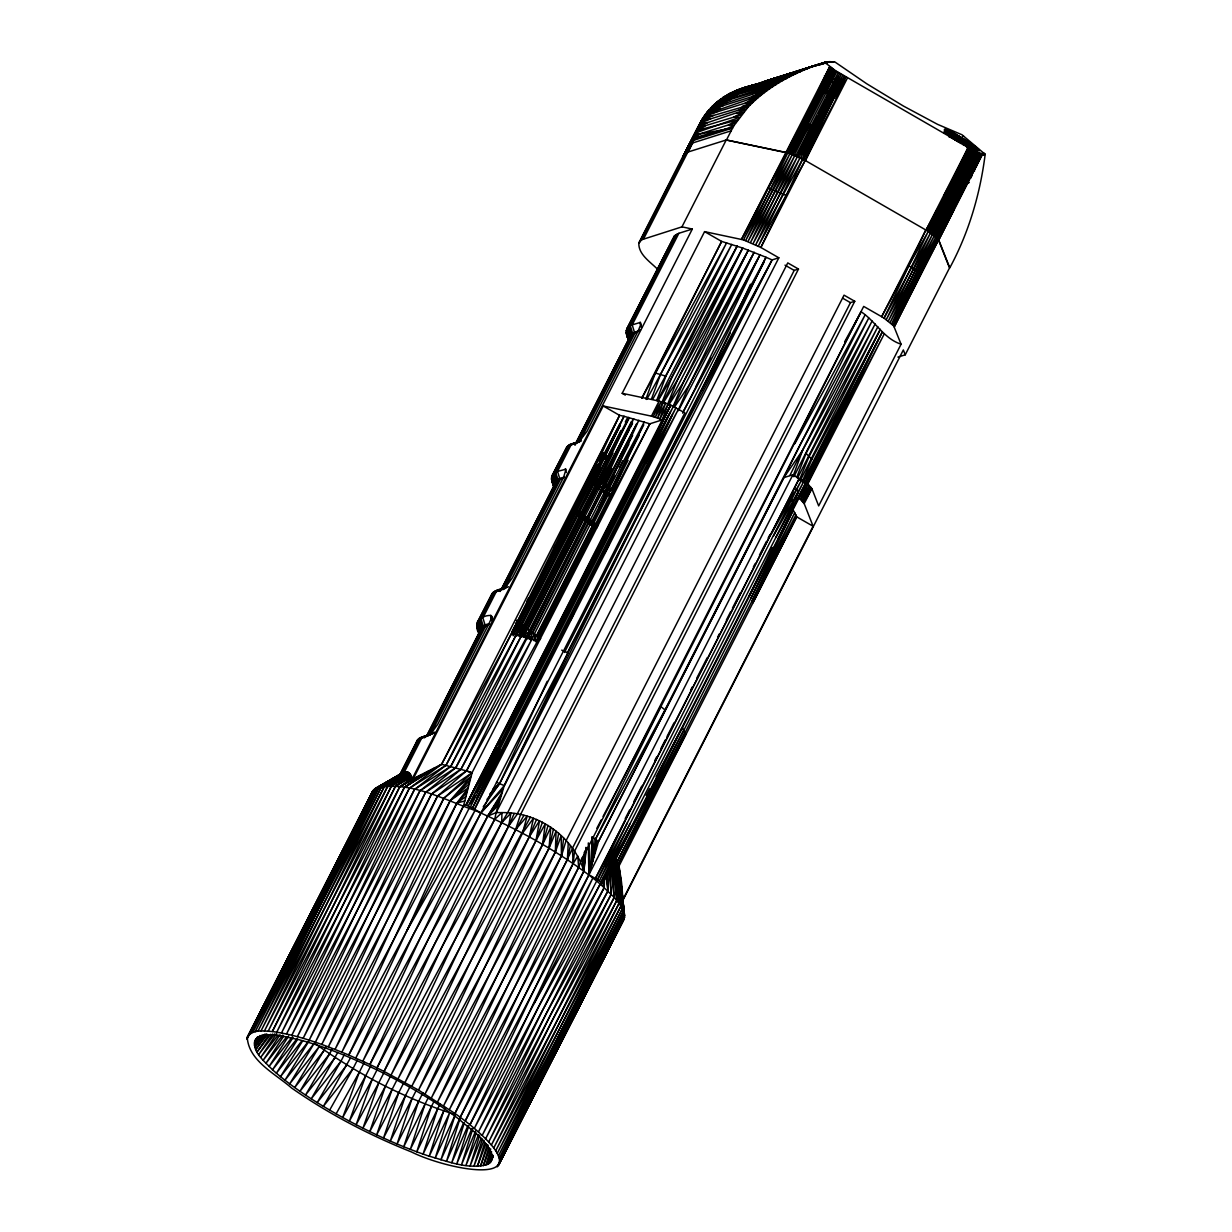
<?xml version="1.0" encoding="UTF-8"?>
<svg xmlns="http://www.w3.org/2000/svg" width="1232" height="1232" viewBox="0 0 1232 1232"><rect width="100%" height="100%" fill="white"/><g stroke="black" fill="none" stroke-linecap="round" stroke-linejoin="round"><path stroke-width="1.5" d="M589.05 843.504L588.865 874.905L469.962 1124.739C548.748 1189.696 448.987 1170.739 411.426 1151.935C369.277 1135.103 328.728 1113.959 291.491 1087.933C275.552 1073.842 248.664 1060.983 247.262 1037.39L372.634 791.237L375.129 788.634L402.356 772.988C407.253 769.446 412.15 774.281 411.919 779.363L399.815 786.709L272.334 1031.523C264.141 1031.107 252.129 1028.905 247.262 1037.39L309.417 915.884L246.847 1039.13L274.089 986.139M433.803 733.256L420.328 737.706L402.356 772.988L376.946 787.648L250.851 1033.386L375.129 788.634C409.009 779.671 443.551 799.691 475.013 810.456C517.994 829.29 559.821 851.743 596.642 881.034L534.118 1003.556L469.962 1124.739L465.234 1121.028L583.876 871.178L584.23 852.298M595.225 853.037L595.487 839.223L660.906 706.614L861.137 311.773C875.767 321.49 883.683 338.507 901.069 344.221L818.679 505.905L811.873 488.627L807.761 484.084L792.915 474.751L783.86 477.616L598.429 841.641L588.865 874.905L460.229 1117.255L465.234 1121.028L592.869 878L474.366 1128.373L538.415 1007.16L604.219 887.533L604.619 876.814M613.659 491.322L606.267 486.07L602.094 491.044L588.095 518.518L587.602 522.691L574.759 512.589L574.867 508.277L586.401 485.654M591.576 865.696L592.376 836.759L598.429 841.641L783.86 477.616L865.08 314.945L794.84 443.736M573.126 863.601L574.543 851.25L854.762 301.286L844.043 295.156L566.073 840.686L561.453 855.932L443.643 1105.689L573.126 863.601L572.464 848.432L449.418 1109.57L578.624 867.42L577.808 856.055L573.126 863.601L454.947 1113.435L418.51 1090.089L384.061 1071.424L442.119 946.653L501.67 822.668L501.978 812.612C538.091 811.857 573.588 836.559 583.876 871.178L454.947 1113.435L460.229 1117.255L578.624 867.42L582.12 857.518L583.876 871.178L586.463 847.693M489.658 623.577C485.146 624.562 478.386 626.78 479.279 632.694L477.169 627.396L479.679 634.634C472.749 625.486 479.494 615.122 490.598 615.461C493.123 616.893 489.628 621.498 489.012 623.654L437.683 724.37L430.553 734.195M570.37 845.722L567.398 859.782L437.637 1101.778L555.324 852.082L556.079 831.184L549.025 848.247L431.431 1097.866L561.453 855.932L563.64 838.114M490.86 597.997C490.967 589.189 502.286 589.373 508.446 586.755M553.722 486.409L551.52 478.955L552.028 475.66L566.859 446.816L569.631 444.675L581.442 440.917M565.519 451.482L566.859 446.816L578.362 441.888L571.571 443.905L557.572 471.379L552.028 475.66L554.308 482.821L553.938 486.178L551.828 480.88L554.338 488.134M402.356 772.988L375.129 788.634L252.822 1032.462L379.148 786.863L405.821 771.879L381.72 786.293L260.984 1031.015L387.926 785.816L410.302 773.973L391.56 785.893L272.334 1031.523C298.868 1035.173 324.124 1044.859 348.764 1055.039L413.86 933.594L480.988 812.92L684.853 412.828L670.747 405.205L662.262 419.881L649.834 423.808L624.039 416.277L578.609 502.071L511.634 633.51L441.61 764.271L411.919 779.363L692.322 229.044L678.878 233.295L674.166 236.205L626.688 329.144L626.472 334.365L628.982 341.618L626.164 332.455L628.982 341.618M619.989 873.827L624.547 915.484L499.607 1162.223L624.008 919.087L498.39 1165.518L624.008 919.087C621.806 899.699 623.993 877.261 615.553 859.197L793.254 510.14L796.734 516.87L813.105 526.249L622.868 899.622M672.826 240.871L674.166 236.205M936.181 211.242L935.658 212.89M567.398 859.782L568.245 843.15M583.29 855.824L583.876 871.178L585.077 850.711M590.251 870.223L592.376 836.759L594.055 857.102L595.487 839.223L664.957 709.909L798.906 447.031L868.729 318.041L789.835 475.49M536.551 819.434L529.252 836.928L411.811 1086.239L542.557 844.444L545.283 823.746L535.966 840.655L418.51 1090.089L549.025 848.247L550.796 827.211L425.055 1093.97L555.324 852.082L561.176 835.666L561.453 855.932M583.876 871.178L585.97 847.354M515.869 635.512L592.992 484.161L601.693 482.621L597.412 479.248L588.865 480.803L597.412 487.579L606.267 486.07L601.693 482.621L597.412 487.579L583.414 515.053L583.029 519.257L578.994 511.634L574.867 508.277L578.747 515.885L578.994 511.634L598.213 525.602M683.113 158.528L683.452 155.694L699.992 123.262C709.724 103.75 729.236 90.783 750.149 85.947C737.398 88.565 727.958 98.391 716.377 102.549L714.622 105.921M723.584 100.223L759.497 83.114L825.224 62.247L834.742 61.862L866.666 83.714L903.441 106.06L937.552 124.34L961.992 134.765L985.169 154.323C980.195 193.84 968.783 232.74 949.78 267.837L938.507 239.393L933.04 234.142L805.158 160.422L760.852 247.478L778.84 257.796L496.157 812.596L494.694 819.326L435.035 943.219L376.977 1067.913L384.061 1071.424L449.187 950.195L523.893 815.322M739.262 92.677L741.079 89.32L732.409 92.231L738.615 90.398L735.904 94.186L736.274 91.522L729.914 93.447L728.497 96.851M597.412 487.579L602.094 491.044L611.103 489.551L607.037 494.571L593.039 522.045L592.453 526.187L594.994 527.943M371.71 794.655L368.199 801.478L372.634 791.237L377.392 788.403M968.675 171.833L965.888 186.325M530.376 817.155L391.098 1075.012L508.647 826.102L510.926 813.151L501.67 822.668L435.035 943.219L369.877 1064.51L348.764 1055.039L406.914 930.668L463.571 805.728L472.072 772.787L466.466 770.893L441.61 764.271L404.389 787.433L276.753 1032.139L395.518 786.185L411.011 775.39L391.56 785.893L264.433 1030.968L384.646 785.939L407.191 771.879L381.72 786.293L255.178 1031.769L376.946 787.648L404.281 772.218L422.268 736.936L432.139 733.933M555.324 852.082L558.65 833.356M515.577 829.644L527.173 816.185L522.445 833.248L405.005 1082.435L535.966 840.655L539.524 820.758L529.252 836.928L398.09 1078.693L515.577 829.644L520.52 814.583L798.49 269.053L787.772 262.909L507.553 812.874L501.67 822.668M925.987 229.645L884.083 318.149L893.739 325.987L901.069 344.221M638.838 242.873L641.841 239.686L686.393 152.706L683.76 154.724L638.838 242.873C638.222 254.239 649.988 261.677 657.164 268.853M683.19 158.913L683.129 155.971L685.054 153.584L639.423 242.612M529.252 836.928L533.502 818.233L522.445 833.248M549.025 848.247L553.461 829.136M501.47 589.666L555.262 483.283L558.697 479.787L563.671 478.047M575.267 444.844L629.906 336.783L633.356 333.271L638.315 331.547M686.116 152.783L688.087 152.013L692.692 142.958L699.992 123.262L710.541 118.903L748.024 107.184C767.752 86.471 793.747 72.811 820.589 63.741L795.241 71.702M606.991 858.242L605.004 866.081M491.214 1151.473L487.795 1164.348C468.299 1170.03 447.94 1161.314 429.229 1156.217C399.245 1146.083 370.432 1132.701 342.696 1117.516C318.01 1103.703 293.709 1088.703 272.534 1069.807C265.126 1061.707 247.663 1048.894 257.565 1036.913M491.968 1154.184L489.458 1163.316L487.795 1164.348L491.63 1151.766M719.688 102.41L720.612 99.191L727.665 96.527L726.064 99.792M492.276 1156.632L489.458 1163.316L492.184 1154.353M416.277 742.773C417.34 736.751 424.624 736.967 429.059 734.903M542.557 844.444L548.071 825.425M492.369 1156.709L490.736 1162.099L492.677 1157.033M472.01 772.803L443.782 798.29L315.377 1042.226L431.4 794.209L461.03 769.184L593.516 505.921L633.695 418.711L588.295 504.442L521.336 635.866L450.835 766.335L419.85 790.898L303.149 1038.345L431.4 794.209L466.466 770.893L472.01 772.803L649.834 423.808L604.589 509.478L537.614 640.902L466.466 770.893L437.499 796.149L321.768 1044.459L450.234 800.6L468.36 787.787L456.841 803.079L341.849 1052.159L406.914 930.668L475.013 810.456L413.86 933.594L355.755 1058.072L420.882 936.674L487.733 816.092L496.157 812.596L504.258 785.646L567.998 652.821L701.947 389.959L766.027 257.272L772.079 259.921L778.84 257.796M491.614 1160.652L493.2 1155.416L492.107 1159.019C490.074 1141.048 471.486 1130.483 459.166 1119.334C434.542 1100.715 407.669 1085.253 380.087 1071.47C353.476 1058.473 326.033 1046.769 297.328 1039.269C284.115 1037.236 266.651 1029.998 255.224 1039.962M488.873 1147.777L483.329 1165.749L489.566 1148.255M485.747 1165.164L490.721 1148.979M737.645 93.54L738.615 90.398L736.844 93.724L738.615 90.398M484.669 1142.911L477.4 1166.304L485.932 1143.743M487.225 1144.559L480.542 1166.134L488.226 1145.221M479.664 1135.35L470.1 1165.98L481.081 1138.445M482.328 1139.23L473.92 1166.242L483.991 1140.324M472.826 1128.697L461.507 1164.779L475.614 1131.053M476.122 1133.024L465.958 1165.487L478.555 1134.641M464.279 1122.983L451.744 1162.731L467.883 1125.771M468.699 1125.94L456.764 1163.87L471.887 1128.512M315.608 1043.904C358.035 1074.581 405.42 1098.682 455.301 1114.621L440.933 1159.866L459.967 1117.932M460.198 1117.994L446.461 1161.406L463.648 1122.814M440.24 1103.718L437.668 1108.754L423.084 1154.107L445.445 1107.537M443.736 1110.894L429.229 1156.217L449.618 1112.85L435.189 1158.142L455.301 1114.621M434.018 1101.393L431.446 1106.444L416.77 1151.828L437.668 1108.754M428.52 1097.235L425.102 1103.964L410.318 1149.364L431.446 1106.444M422.915 1092.907L418.634 1101.316L403.742 1146.761L425.102 1103.964M416.37 1090.12L412.073 1098.528L397.074 1143.989L418.634 1101.316M410.61 1085.515L405.467 1095.602L390.313 1141.078L412.073 1098.528M403.095 1084.145L398.798 1092.553L383.506 1138.029L405.467 1095.602M397.274 1079.278L392.13 1089.365L376.653 1134.857L398.798 1092.553M390.606 1075.998L385.462 1086.1L369.8 1131.577L392.13 1089.365M735.904 94.186L737.429 90.952L729.914 93.447L735.15 92.092L733.071 96.558M383.968 1072.625L378.825 1082.728L362.947 1128.189L385.462 1086.1M535.966 840.655L542.434 822.191M377.392 1069.176L372.249 1079.263L356.14 1124.708L378.825 1082.728M645.876 399.199L655.27 373.003L721.644 241.41L742.665 248.048L766.027 257.272L682.605 412.874M370.878 1065.649L365.735 1075.736L349.38 1121.151L372.249 1079.263M364.487 1062.061L359.344 1072.163L342.696 1117.516L365.735 1075.736M651.497 398.937L660.491 374.482L726.618 242.812L641.934 398.09M792.977 476.414L802.648 450.25L872.087 321.044L793.885 476.722M467.267 791.976L456.841 803.079L328.328 1046.861L443.782 798.29L471.24 776.283L450.234 800.6L335.027 1049.433L400.061 927.865L463.571 805.728L466.066 804.943L662.262 419.881L668.16 404.081L659.089 401.093L622.191 393.316L704.581 231.631L743.466 239.886L760.852 247.478L786.339 195.549L802.617 159.19L787.741 152.984L726.233 139.971L681.958 226.857L641.841 239.686M656.671 400.6L665.927 376.176L731.777 244.383L646.754 399.445M835.127 95.542L838.545 86.733M796.627 477.523L806.067 453.361L875.136 323.954L797.658 477.877M662 402.417L671.563 378.039L737.136 246.138L652.698 399.307M832.817 91.23L827.38 104.72L804.819 149.395M667.498 404.404L677.369 380.087L742.665 248.048L671.563 378.039L657.919 401.016M799.306 480.28L809.131 456.364L877.846 326.757L800.261 480.603M742.172 91.753L743.62 88.288L734.965 91.091L741.079 89.32L738.137 93.647M673.103 406.529L683.344 382.32L748.332 250.142L677.369 380.087L663.293 402.879M842.257 85.254L844.49 80.065M802.417 481.235L811.857 459.259L880.249 329.452L814.198 462.015L803.433 481.589M726.233 139.971L786.016 152.429L794.301 155.093L825.717 93.309L835.481 70.655L824.716 62.385M807.037 138.646L831.8 88.719M744.867 90.321L746.207 87.303L744.143 90.521M678.077 410.518L689.443 384.707L754.123 252.375L683.344 382.32L668.822 404.897M824.085 92.677L834.187 69.762L791.283 153.954L808.346 123.554L835.481 70.655L969.707 148.179L979.779 153.184L985.169 154.323L977.9 156.618M963.07 171.356L972.618 149.765L930.53 232.386L974.004 150.489L964.394 172.28L933.04 234.142L949.857 204.081L974.266 155.509M827.042 97.112L829.136 92.385M502.41 791.837L487.733 816.092L427.951 939.893L369.877 1064.51L376.977 1067.913L442.119 946.653L508.647 826.102L514.206 813.536M961.668 170.416L971.186 148.995L929.144 231.508L945.93 201.293M805.22 482.097L814.198 462.015L882.297 332.009L806.975 484.515M960.175 169.462L969.707 148.179L927.711 230.615L944.436 200.339M822.499 92.092L832.955 68.884L789.851 153.476L806.76 122.984M838.284 72.519L811.657 124.894L797.458 156.449L805.389 160.514L847.385 78.093L803.849 159.652L844.305 76.292L832.539 96.419L800.677 157.989L815.076 126.449L841.24 74.413L829.105 94.772L797.458 156.449L794.301 155.093M801.77 153.076L808.069 139.047L800.107 153.03M804.758 149.241L836.728 85.27L834.88 84.053L828.012 97.467M962.377 160.098L938.384 208.963L945.113 214.799L946.854 211.488M803.618 154.631L837.714 85.886L839.716 87.072L805.158 154.893M699.684 125.002L704.042 116.439L713.544 115.408L701.254 120.936L683.19 156.572L702.61 118.657L750.411 104.72L739.262 109.833L745.73 109.679L698.806 125.618L683.868 154.893L688.072 152.013L693.323 140.417L697.481 138.015L726.202 128.944L734.133 125.371L748.024 107.184M604.589 509.478L644.259 421.929L598.952 507.599L638.884 420.22L593.516 505.921M813.366 125.649L799.075 157.203L815.076 126.449M803.911 156.803L838.715 86.486L831.2 98.853M958.619 168.522L968.198 147.332L926.218 229.737L942.88 199.399M828.351 75.83L831.538 68.838M788.249 501.547L798.906 498.19L805.974 482.698L775.852 537.475L629.721 824.285L601.093 882.066L602.71 883.236L777.946 538.969L798.906 498.19L807.761 484.084L883.991 334.442L805.389 484.084M747.393 89.489L748.825 86.379L740.263 89.074L747.516 86.825L745.807 89.998M820.989 91.599L831.816 68.037L788.495 153.045L805.251 122.476M816.801 127.296L802.278 158.805L818.51 128.174M564.456 652.467L734.503 318.749L750.457 284.207M588.295 504.442L628.751 417.402L583.321 503.149L624.039 416.277L619.588 415.353L603.218 405.975L412.982 779.348L399.815 786.709L281.497 1032.955L409.27 788.388L441.61 764.271L619.588 415.353L578.609 502.071M547.193 681.327L499.591 783.598L483.267 806.744M819.557 91.168L830.753 67.236L787.217 152.706L803.818 122.06M729.683 98.745L731.993 93.801L725.124 96.158L730.114 94.926L727.481 99.992M771.001 534.442L801.693 479.833L627.381 822.76L597.443 879.694L595.426 878.508L799.291 478.401L624.855 821.251L597.443 879.694L601.093 882.066L631.816 825.779M977.731 152.306L936.089 236.621L973.403 162.963M732.486 96.004L734.056 92.662L734.734 93.293L736.274 91.522L734.657 94.91M805.389 160.514L820.173 129.083M807.761 484.084L800.507 499.453L804.203 503.672L813.105 526.249M835.912 98.206L845.845 77.2L834.233 97.297M818.217 90.829L829.798 66.497L741.479 239.408L802.479 121.706M749.21 596.057L772.356 547.485M951.905 205.821L936.874 237.376L979.779 153.184L967.644 174.944L978.809 152.783L966.689 174.082M750.011 88.673L751.52 85.516L758.804 83.468L743.05 88.196L752.921 85.085M768.306 188.019L743.466 239.886L789.943 153.661L748.04 241.395L794.825 155.494L753.122 243.52L800.015 157.865L758.327 246.092L805.127 160.591L802.617 159.19L755.74 244.768L797.412 156.618L750.55 242.396L792.315 154.493L745.668 240.563L787.741 152.984L768.306 188.019L786.339 195.549M603.218 405.975L651.435 416.139L659.859 418.865L668.16 404.081L670.747 405.205L466.066 804.943L470.393 806.991L645.953 462.909L675.952 407.777L648.663 464.356L502.517 751.166L474.613 809.27L480.988 812.92M929.713 224.517L931.346 221.098M499.191 1163.963L624.47 917.378L619.065 865.957L796.734 516.87L752.829 602.941L795.949 514.791L618.279 863.863L623.531 911.156L499.222 1158.172L624.547 915.484L620.943 906.121L617.109 861.615L750.812 598.521L793.254 510.14M944.759 132.933L946.376 129.576L953.029 132.548L971.062 143.359L979.594 150.858L972.541 148.687L959.158 141.203L947.362 133.071L944.282 130.145L944.574 129.144L946.376 129.576L944.698 132.871M627.381 822.76L599.337 880.88L629.721 824.285M929.852 228.628L935.612 216.663M931.592 229.26L938.183 215.6M952.736 206.622L937.552 238.099L980.657 153.523L968.475 175.745M701.947 389.959L772.079 259.921L504.258 785.646L480.803 812.981L420.882 936.674L362.809 1061.229L427.951 939.893L494.694 819.326L501.978 812.612L496.157 812.596M970.739 147.64L972.371 144.283L969.707 149.257M752.013 600.816L794.794 512.543L750.812 598.521M971.186 150.15L973.588 145.16L971.848 148.441M933.271 229.814L939.046 217.879M404.281 772.218L379.148 786.863L257.904 1031.276L384.646 785.939L408.393 772.218L387.926 785.816L268.206 1031.138L395.518 786.185L411.303 776.237M645.953 462.909L673.35 406.452L643.196 461.569L468.222 805.928L499.807 749.734L472.518 808.115L474.613 809.27L678.478 409.178L648.663 464.356M832.539 96.419L842.78 75.368L830.815 95.572M695.649 387.264L760.036 254.747L689.443 384.707L674.458 407.068M944.035 132.671L945.652 129.345L943.912 132.763M965.826 146.423L968.244 141.464L965.595 146.331M967.182 147.578L969.676 142.419L966.951 147.486M968.583 148.471L971.062 143.359L969.261 146.716M973.064 149.442L974.728 146.007L973.018 149.241M934.857 230.307L940.647 218.387M726.202 128.944L694.047 137.892L686.948 152.445L693.323 140.417L732.578 128.082L734.133 125.371L728.543 124.925L694.833 135.397L685.962 152.937L694.047 137.892L699.822 133.995L732.578 128.082L726.495 139.894L687.81 152.09L643.535 238.993M724.662 100.808L726.249 97.559L720.612 99.191L725.617 98.052L718.456 100.839L714.699 105.906M643.196 461.569L670.747 405.205L584.738 576.299L466.066 804.943L497.05 748.378M964.302 145.499L966.75 140.494L964.086 145.391M938.861 225.61L942.172 218.803M975.806 151.69L977.484 148.225L975.79 151.505M580.996 861.214L863.694 306.414L881.681 316.716L908.662 265.635L928.358 231.246L886.316 319.581L932.639 234.111L890.151 322.384L935.935 236.79L892.861 324.909L938.014 239.1L938.538 240.04L894.247 326.942L938.014 239.1L925.956 229.814L881.681 316.716L884.083 318.149L930.607 232.694L888.364 321.013L934.426 235.481L891.66 323.693L937.136 238.007L893.739 325.987L938.445 239.778L949.518 267.914L905.243 354.801L897.928 357.111M953.429 207.392L938.091 238.777L981.411 153.769L969.168 176.499M961.176 143.605L963.655 138.569L960.945 143.497M962.762 144.56L965.21 139.524L962.531 144.452M959.589 142.666L962.084 137.614L959.358 142.558M930.591 226.041L935.581 215.877M727.619 98.76L729.252 95.465L722.83 97.636L727.665 96.527L725.971 99.684M411.75 778.224L399.815 786.709L420.589 775.298L404.389 787.433L286.517 1033.987L414.429 789.527L446.092 765.195L619.588 415.353M958.003 141.742L960.513 136.675L957.788 141.618M931.484 227.489L936.489 217.325M953.968 208.1L938.507 239.393L982.058 153.938L969.707 177.208M729.375 97.698L731.038 94.371L725.124 96.158M521.336 635.866L455.825 767.659L425.517 792.453L297.359 1036.697L414.429 789.527L450.835 766.335L516.362 634.588L537.614 640.902M466.466 770.893L531.978 639.038L461.03 769.184L425.517 792.453L309.17 1040.193L437.499 796.149L472.072 772.787M956.432 140.833L958.943 135.766L956.217 140.71M949.01 209.486L954.815 197.767M707.168 113.467L708.847 110.095L763.809 93.001M730.484 98.283L733.009 93.232L727.481 94.772L735.15 92.092M953.368 139.108L955.893 134.057L953.168 138.985M954.877 139.955L957.403 134.889L954.677 139.832M777.946 538.969L805.974 482.698M933.656 228.521L939.539 216.678M954.369 208.747L938.784 239.963L982.582 154.031L970.108 177.855M704.904 126.234L696.665 130.453L685.115 153.507L695.71 132.902L739.462 117.394L733.641 117.163L697.697 128.02L683.868 154.893M829.105 94.772L839.747 73.473L827.396 94.017M952.752 136.629L954.43 133.272L951.72 138.184M775.852 537.475L803.942 481.281L773.527 535.951M947.346 202.233L931.823 233.264L948.655 203.172M935.227 229.275L940.309 219.127M947.855 212.643L956.217 195.934M957.895 192.592L963.747 180.888L960.313 187.618M970.985 167.167L964.225 180.673L971.909 165.642M691.722 140.879L683.082 157.511L702.61 118.657M704.596 117.24L707.168 112.143L723.292 105.644L710.602 108.108L769.8 88.612L759.081 90.721L714.375 104.32L779.44 82.39L735.596 93.878L742.111 90.475L742.573 92.246M950.503 137.553L953.029 132.548L950.334 137.43M602.71 883.236L600.23 884.022L538.415 1007.16L478.463 1131.915L542.388 1010.656L607.9 890.936L607.9 871.809M932.362 228.89L938.307 217.048M937.906 225.317L941.294 218.572M566.843 1029.29L559.944 1043.011L573.049 1017.432M568.568 1025.871L572.865 1017.293M312.281 911.495L373.681 789.835L400.785 773.958L418.757 738.676L427.15 735.673M808.346 123.554L792.761 154.493L809.978 124.186M949.179 136.844L951.689 131.87L949.025 136.721M934.303 229.537L940.324 217.571M937.891 226.365L942.141 217.925M945.806 216.031L945.699 217.371L963.378 182.336M614.09 937.29L621.02 923.6L616.647 932.116M702.117 121.075L705.566 114.268L760.945 95.264L752.013 96.573L766.751 90.783L755.493 93.586M285.839 963.994L290.182 955.416M294.51 946.854L296.25 943.435M317.918 900.638L319.658 897.219M321.398 893.801L328.328 880.125M332.671 871.578L337.014 863.031M341.341 854.484L343.081 851.066M350.027 837.39L357.834 822.006M359.559 818.587L366.505 804.912L349.765 837.329M947.531 134.134L949.271 130.731L947.439 134.057M948.763 134.55L950.426 131.27L948.594 134.627M802.371 482.852L880.249 329.452M971.34 162.285L944.544 214.091L963.008 179.425L948.517 208.069M945.113 214.799L946.823 211.427M510.079 1141.402L497.189 1166.843L510.187 1141.494M514.391 1132.932L541.895 1078.647M710.725 109.571L712.45 106.183L730.345 99.792M738.507 92.477L739.831 89.859L732.409 92.231M490.937 596.257L476.938 623.731L479.664 629.336L477.385 622.175L492.215 593.331L500.254 590.143L499.099 591.329M399.153 776.376L415.43 744.451M553.984 474.12L551.52 478.955L553.938 484.407L551.582 477.215L565.58 449.742M640.501 330.053L630.892 333.749L628.582 337.891L626.241 330.7L672.888 239.131M477.385 622.175L480.434 627.95L478.216 620.805L481.589 626.78L479.417 619.634L493.416 592.161L506.783 587.433M552.028 475.66L555.093 481.435L552.86 474.289L556.248 480.264L554.061 473.119L568.06 445.645L576.453 442.658L569.631 444.675L555.632 472.149L557.788 479.279L554.308 482.821L551.582 477.215M626.241 330.7L628.967 336.321L626.688 329.144L675.367 235.035M401.647 773.08L405.929 764.672M561.392 459.567L564.687 453.099M627.026 330.746L631.354 322.276M659.859 266.312L665.911 254.439M676.938 234.065L630.291 325.633L628.72 326.603L630.892 333.749L627.519 327.774L629.737 334.935L626.688 329.144M678.878 233.295L632.216 324.863L630.291 325.633L632.432 332.763L628.72 326.603M426.241 736.628L481.373 628.428L489.012 624.562M500.13 591.483L556.032 481.928M574.79 444.968L630.676 335.412M426.826 736.182L481.373 628.428M427.396 735.458L482.528 627.273M502.04 588.942L557.172 480.757M576.699 442.427L631.831 334.242M451.805 688.904L455.255 682.143M521.29 552.537L523.015 549.149M580.441 436.451L582.151 433.063M589.05 419.542L590.775 416.154M428.058 736.182L484.053 626.303M558.697 479.787L502.718 589.666L504.612 588.911L560.591 479.032M577.361 443.15L633.356 333.271M429.953 735.427L485.947 625.533M579.256 442.396L635.25 332.517M526.742 601.586L528.482 598.167M553.769 548.533L555.509 545.114M559.867 536.551L564.241 527.989M511.742 632.17L514.206 627.319L518.764 622.468L540.278 638.715M512.127 632.37L597.582 464.649M599.322 461.215L603.68 452.668M512.466 634.619L619.727 424.101M540.663 638.653L519.427 622.591L575.421 512.712L573.003 510.587M614.06 491.275L594.086 476.076L619.927 425.363M513.174 635.743L620.435 425.225M515.161 635.281L600.615 467.559M604.974 458.997L606.714 455.578M516.316 635.897L620.959 430.522M625.317 421.975L627.057 418.541M518.21 636.082L629.028 418.48M519.765 636.282L613.074 453.16M641.872 397.998L721.644 241.41L704.581 231.631M521.629 637.021L631.508 421.375M523.538 636.882L632.54 422.946M527.604 629.198L583.598 519.303L575.421 512.712M602.248 482.682L628.951 430.276M630.676 426.888L632.401 423.515M525.402 638.068L611.719 468.637M526.726 639.408L636.605 423.762M532.116 632.586L588.111 522.707L583.598 519.303M606.775 486.086L632.617 435.358M529.498 639.223L628.905 444.121M531.069 640.424L614.783 476.122M619.142 467.575L622.637 460.722M332.209 1048.802L329.637 1053.837L299.992 1091.259L326.018 1046.83M533.918 640.471L643.797 424.824M536.906 636.035L592.885 526.156L588.111 522.707M611.549 489.535L639.115 435.435M535.658 641.656L628.089 460.244M651.435 416.139L659.089 401.093L653.283 416.585L661.076 401.586L655.332 417.201L663.278 402.248L657.534 417.956L665.665 403.095L659.859 418.865L662.262 419.881M344.39 1054.469L340.971 1061.199L311.265 1098.79L337.768 1052.467M811.087 128.421L816.97 116.886M818.649 113.59L825.363 100.408M483.56 772.972L487.918 764.41M489.658 760.991L496.635 747.3M498.375 743.866L500.13 740.447M510.587 719.919L512.327 716.485M519.303 702.794L523.662 694.247M525.417 690.813L535.874 670.285M546.346 649.741L550.704 641.179M555.062 632.632L559.42 624.07M561.161 620.651L569.015 605.251M582.089 579.579L586.447 571.017M590.821 562.454L601.278 541.926M611.75 521.382L613.49 517.964M617.848 509.401L622.206 500.854M623.946 497.42L634.418 476.892M644.875 456.348L646.631 452.929M799.799 152.907L802.217 148.148M800.8 153.307L835.789 84.654M470.501 803.957L474.859 795.395M476.599 791.976L670.193 412.027M406.914 930.668L469.253 808.038M476.876 798.398L672.21 415.03M506.398 746.022L508.138 742.603M570.062 621.097L573.542 614.244M604.943 552.629L609.301 544.082M357.342 1060.121L353.06 1068.529L323.369 1106.351L350.35 1058.149M682.836 412.735L710.741 357.973M567.244 652.929L730.314 332.886M517.086 814.26L794.193 270.409L798.49 269.053M572.48 848.201L850.45 302.656L854.762 301.286M945.529 133.21L947.239 129.884M946.484 133.641L948.193 130.269M588.295 842.95L588.865 874.905L792.915 474.751M625.209 818.602L629.567 810.055M633.926 801.493L641.78 786.093M654.854 760.437L656.594 757.018M660.953 748.455L665.311 739.908M667.051 736.49L674.027 722.799M690.598 690.29L692.338 686.871M696.696 678.324L707.153 657.796M717.609 637.252L719.365 633.833M726.326 620.158L730.699 611.596M732.439 608.177L740.278 592.777M753.353 567.12L755.093 563.702M759.451 555.139L766.427 541.449M768.167 538.03L769.923 534.611M929.452 225.887L936.474 211.688M789.265 501.516L793.577 493.062M929.775 225.733L936.613 212.089M937.121 216.971L931.885 227.273L938.153 215.492M794.07 500.331L798.367 491.876M933.024 230.199L939.908 216.647M805.189 483.591L882.297 332.009M935.273 229.475L940.386 219.435M938.137 226.057L941.618 219.234M934.164 234.989L949.857 204.081M948.948 208.716L955.786 195.257M949.225 209.301L972.063 165.504L945.699 217.371M946.746 215.307L964.748 179.549L957.849 192.808M804.203 503.672L811.873 488.627L803.726 502.795L811.349 487.687L802.941 501.778L810.471 486.594L801.863 500.669L809.27 485.377L800.507 499.453L798.906 498.19M561.392 1042.01L623.13 920.581L621.883 921.89M683.082 157.511L697.928 128.421M248.063 1035.85L373.681 789.835L397.951 776.052M795.872 155.756L811.657 124.894M801.847 153.754L809.131 139.509M938.091 225.379L941.541 218.649M974.235 153.461L943.835 213.321L963.316 177.054M935.18 235.82L950.95 204.974M956.017 196.011L949.148 209.455L956.14 196.134M947.932 212.612L963.362 182.351M965.595 178.286L976.098 157.727M580.888 1002.078L585.246 993.546M587.002 990.128L612.289 940.647L511.911 1138.122M683.452 155.694L701.254 120.936L710.541 118.903M348.025 840.748L249.264 1034.51L372.634 791.237L377.531 788.48M825.717 93.309L836.851 71.579M805.343 149.519L810.209 140.032M936.474 227.366L940.848 218.849M937.429 226.75L941.787 218.218M976.56 151.767L965.595 173.204L975.328 151.151L964.394 172.28M968.968 170.694L970.724 167.29M707.076 113.513L708.847 110.095M278.494 977.577L280.249 974.158M282.005 970.739L292.554 950.226M294.309 946.807L298.698 938.26M657.518 400.785L737.136 246.138M829.675 92L831.431 88.596M803.957 154.801L811.287 140.587M624.855 821.251L595.426 878.508L589.05 874.843M933.225 230.076L939.369 218.156M946.777 214.892L964.718 179.995M622.699 900.823L624.47 917.378L499.622 1160.298L624.239 913.405L621.883 890.644M506.906 1146.022L508.647 1142.649M530.391 1100.438L532.132 1097.065M536.474 1088.626L539.955 1081.865M735.812 122.676L728.543 124.925L737.583 120.012L696.665 130.453L684.422 154.154L697.697 128.02L707.661 122.507L699.992 123.262M726.695 99.361L728.435 96.004L722.83 97.636L730.114 94.926M321.583 893.862L323.354 890.443M661.907 404.296L742.665 248.048M932.686 228.782L938.846 216.863M965.611 177.87L973.403 162.763M702.101 120.921L705.566 114.268L716.685 112.02L755.493 99.9M704.581 117.117L707.168 112.143L719.935 108.77M668.191 404.558L748.332 250.142M931.13 225.98L935.55 217.463M673.719 406.668L754.123 252.375M734.503 318.749L763.871 262.524M931.022 222.776L934.549 215.985M678.462 410.61L760.036 254.747M772.079 259.921L634.973 521.398L504.258 785.646L496.496 782.274M948.994 208.824L955.077 197.228M724.585 100.701L726.249 97.559M729.791 97.189L731.531 93.878M729.498 98.575L731.993 93.801M740.817 91.692L742.342 88.796L734.965 91.091M596.827 828.304L601.278 819.85M603.049 816.477L660.906 706.614L664.957 709.909M656.071 776.761L682.235 727.496L685.038 732.239L617.109 861.615L622.422 908.723L498.452 1155.878L624.239 913.405L620.928 882.05M623.531 911.156L497.266 1153.398L620.943 906.121L615.553 859.197L683.837 729.945M731.5 97.513L734.056 92.662L727.481 94.772M502.517 751.166L472.518 808.115L470.393 806.991M948.609 208.177L952.967 199.923M734.534 94.802L736.274 91.522M646.138 795.456L649.741 788.665M742.449 92.369L744.913 87.78L737.583 90.028L751.52 85.516M841.025 84.792L844.613 78.109M727.527 98.652L729.252 95.465M827.627 74.983L831.184 68.422M526.541 637.36L455.825 767.659L419.85 790.898L291.815 1035.234L409.27 788.388L446.092 765.195L516.362 634.588L511.634 633.51M938.245 225.456L941.91 218.742M844.628 341.834L861.137 311.773M933.933 230.03L940.37 218.295M933.209 227.828L939.677 216.108M938.384 208.963L970.385 149.703L940.909 210.795L972.895 150.951L942.973 212.52L962.592 176.299L974.882 149.765L942.003 211.673L972.541 148.687L939.693 209.887L969.877 147.347L944.282 194.902M929.652 230.569L937.983 215.538M534.118 1003.556L600.23 884.022L596.642 881.034M929.729 226.549L935.304 216.555M336.12 1113.836L359.344 1072.163M329.668 1110.109L353.06 1068.529M340.971 1061.199L317.225 1102.578L346.931 1064.879M815.137 125.987L837.991 86.517M808.392 145.33L818.756 127.358M329.637 1053.837L305.521 1095.017L335.196 1057.518M832.262 99.407L839.716 87.072L834.88 84.053L829.044 97.867L836.728 85.27M830.122 98.344L837.714 85.886M308.878 1041.132L284.946 1080.233L314.406 1043.011L289.689 1083.852L319.227 1046.569L294.71 1087.533L324.309 1050.188M302.625 1040.932L280.496 1076.676L308.708 1040.978M297.682 1039.192L276.353 1073.195L302.133 1040.516M746.992 89.258L748.825 86.379M293.031 1037.529L272.534 1069.807L297.066 1038.638M288.719 1035.958L269.053 1066.527L292.338 1036.867M283.683 1036.097L265.912 1063.355L286.794 1036.682M501.455 795.056L487.733 816.092L498.375 805.297M743.62 88.288L741.587 91.384L797.104 73.073L747.085 88.488M280.018 1034.757L263.124 1060.305L282.79 1035.126M276.707 1033.525L260.707 1057.395L278.001 1035.188M272.688 1034.033L258.658 1054.623L274.751 1033.91M783.86 477.616L802.648 450.25M268.992 1034.649L256.995 1052.005L270.732 1034.249M266.743 1033.848L255.717 1049.541L267.128 1034.757M263.74 1034.772L254.839 1047.262L265.065 1033.956M500.454 798.382L487.733 816.092L499.422 801.786M261.092 1035.835L254.346 1045.152L262.277 1034.803M508.647 826.102L517.394 814.013M259.937 1035.496L254.239 1043.227L258.766 1037.329M257.996 1036.882L254.531 1041.502L257.919 1037.067M486.948 799.445L499.591 783.598L567.998 652.821L561.715 650.126M533.394 639.824L536.459 636.066L527.435 637.56L514.206 627.319L522.753 625.764L518.349 630.676L527.05 629.136L522.753 634.095L531.623 632.57L527.435 637.56L531.146 640.209M725.094 99.576L734.026 97.082L727.481 98.375L737.814 94.494L782.813 80.419M592.992 484.161L597.412 479.248L593.424 475.952L590.066 476.584M480.803 812.981L503.349 788.696M489.705 794.132L499.591 783.598L492.785 789.389M590.005 479.587L593.424 475.952M470.347 779.948L450.234 800.6L469.377 783.783M424.439 737.845L425.61 736.659L418.757 738.676M400.785 773.958L399.584 775.128L417.556 739.847L425.61 736.659M962.238 137.106L963.47 135.967M505.197 587.679L512.343 577.87L563.655 477.138L566.027 469.176L557.572 471.379L559.698 478.509L557.788 479.279L554.061 473.119M759.497 83.114L791.914 72.75L770.878 79.464L794.809 72.78M723.754 100.115L716.377 102.549L734.026 97.082L726.572 98.853M466.112 796.365L456.841 803.079L464.88 800.939M427.889 771.448L404.389 787.433L434.896 767.767M742.111 90.475L736.844 93.201M387.926 785.816L409.424 772.926M382.136 785.554L397.998 776.083M395.518 786.185L411.55 777.192M739.416 91.846L738.122 92.523L740.755 91.168M579.256 441.472L586.986 431.354L638.315 330.623L640.594 324.971L640.363 322.414L632.216 324.863L634.357 331.993M969.784 171.079L975.005 168.692M791.729 72.888L792.638 72.519M967.028 177.824L972.202 175.776M716.377 102.549L725.063 98.498M734.364 94.541L789.804 76.63L745.637 89.797L741.864 91.245L793.408 74.829M972.171 165.873L977.346 163.887M742.28 106.337L752.906 102.287L745.406 102.949L758.173 97.559L748.656 99.7M733.132 95.234L741.679 92.077L740.093 92.138L786.278 78.509L733.132 95.234L737.814 94.494L728.482 97.821M742.28 91.029L745.637 89.797L743.081 90.598M725.232 99.623L734.026 97.082M704.042 116.439L716.685 112.02M753.768 85.501L763.286 82.421L743.05 88.196M742.696 90.798L745.637 89.797M720.612 99.191L726.926 97.051M978.562 154.847L983.752 153.091L978.516 154.508M797.058 71.133L826.826 61.893L766.52 80.773L792.946 72.95L781.381 76.784L786.432 75.306M825.009 63.402L830.491 61.6M729.56 97.22L737.814 94.494L731.9 95.911M741.079 91.661L774.358 80.727M779.794 77.662L776.838 78.201L792.946 72.95M965.873 183.63L969.291 182.505M792.207 73.027L770.878 79.464M758.573 84.423L767.598 81.497L766.196 81.789M820.45 64.618L829.829 61.615L810.348 67.175M682.836 157.403L683.129 155.971M737.583 90.028L747.516 86.825M791.129 73.165L772.433 79.187L775.375 78.525M812.72 66.528L827.396 61.8L790.929 73.196M778.393 78.602L800.846 71.364L751.15 86.548M967.844 173.111L974.651 170.925M755.832 84.253L745.976 87.395L757.31 83.853M775.282 78.309L789.789 73.689M753.953 85.485L812.504 66.605M753.522 85.824L758.943 84.099M973.742 161.269L979.224 159.529M793.516 72.257L795.733 71.548M801.955 69.608L825.733 62.108M749.01 86.687L761.792 82.744L749.01 86.687L752.151 86.055M781.488 76.769L793.824 72.857M805.897 68.422L826.272 62M817.786 65.234L829.198 61.631M692.692 142.958L731.115 130.823M559.698 478.509L564.318 477.061M790.79 73.212L763.763 81.651M815.199 65.881L828.582 61.677M758.465 84.5L763.717 82.867M804.665 69.716L782.489 76.646L808.562 68.13L786.694 74.829M724.616 98.914L718.456 100.839L724.262 99.268M978.362 154.77L983.752 153.091M762.315 83.114L767.598 81.497M772.926 86.486L759.081 90.721L776.145 84.423L762.762 88.011M776.838 78.201L779.717 77.323M741.448 114.792L733.641 117.163L743.543 112.22L736.382 113.436M740.386 92L770.4 83.006M978.116 156.433L985.169 154.323M503.719 588.403L496.912 590.421L482.913 617.894L485.054 625.024M501.794 589.173L494.987 591.191L480.988 618.664L483.129 625.794L479.417 619.634M569.769 445.137L574.913 443.628M493.416 592.161L500.254 590.143M730.715 96.573L737.814 94.494M831.785 62.355L833.987 61.769M971.047 167.937L976.483 166.551M967.397 178.748L971.032 177.855M712.45 106.183L726.772 102.656M432.109 732.794L434.973 732.208M973.449 163.348L977.053 162.655M515.407 623.099L518.764 622.468L516.316 620.327M968.275 174.236L971.848 173.589M826.179 75.291L828.197 75.013L833.91 79.048M602.094 491.044L607.037 494.571L612.535 493.678M534.211 640.779L539.708 639.885M754.954 85.593L756.463 85.362M739.831 92.261L741.679 92.077M696.665 130.453L702.302 130.068M694.047 137.892L697.481 138.015M943.45 218.018L934.765 215.985M681.958 226.857L692.322 229.044M695.71 132.902L699.822 133.995M655.27 373.003L665.927 376.176M785 265.142L794.193 270.409M842.796 298.267L850.45 302.656M622.191 393.316L625.302 395.102M908.662 265.635L915.484 270.162L920.381 275.167M843.027 85.301L836.882 81.112M607.037 494.571L610.918 497.235M592.885 526.156L595.395 527.897M588.819 523.569L592.453 526.187L588.095 518.518M824.408 75.753L832.678 82.436M591.653 473.966L594.086 476.076M517.009 620.481L519.427 622.591M600.23 884.022L614.214 897.404L620.943 906.121L493.755 1147.947L616.816 900.453L613.921 860.444M806.067 453.361L811.857 459.259M795.81 488.827L798.059 491.368M979.147 149.888L978.177 148.856M593.039 522.045L596.642 528.174M583.414 515.053L587.602 522.691M573.265 509.555L574.759 512.589M628.212 338.723L627.165 336.459L628.72 340.833M553.568 485.239L552.506 482.975L553.553 485.885M905.243 354.801L903.333 349.95L622.93 900.269L622.761 899.129M685.038 732.239L685.854 734.364L618.279 863.863L622.422 908.723L495.711 1150.75L619.065 903.364L615.553 859.197M477.862 629.49L479.417 633.864M551.52 478.955L553.938 486.178M479.279 632.694L476.938 623.731M602.063 880.895L604.219 887.533L542.388 1010.656L482.236 1135.365L546.022 1014.075L611.226 894.232L609.594 866.096M597.412 845.306L595.487 839.223L596.334 849.11M491.291 617.987L492.184 620.928M639.901 322.43L641.502 327.789M565.257 468.945L566.32 472.518M490.598 615.461L492.199 620.82M640.363 322.414L641.318 325.987M491.06 615.43L492.338 620.173M491.368 615.677L492.246 619.203M491.506 616.2L492.353 619.588M612.458 863.232L616.816 900.453L552.244 1020.527L488.719 1141.91L549.303 1017.355L611.226 894.232L609.162 869.684M610.471 865.911L614.214 897.404L552.244 1020.527L491.414 1145.005L619.065 903.364L614.075 860.367M622.838 903.333L624.47 917.378M605.898 873.734L607.9 890.936L546.022 1014.075L485.654 1138.707L549.303 1017.355L614.214 897.404L611.981 863.37M603.172 878.339L604.219 887.533L604.096 879.864M622.761 907.922L623.176 911.634M619.065 865.957L624.547 915.484M622.838 905.797L623.33 911.495M606.729 872.903L607.9 890.936L607.361 871.702M592.376 836.759L592.838 861.322M629.537 338.338L629.537 340.094M554.877 484.854L554.877 486.594M975.759 146.808L974.112 150.196L975.759 146.808M976.683 147.547L975.051 150.889L976.683 147.547M555.647 1051.512L551.351 1059.997L555.601 1051.481M966.458 172.711L964.748 176.084L966.581 172.757M940.509 217.802L934.41 229.691L940.632 217.679"/></g></svg>
